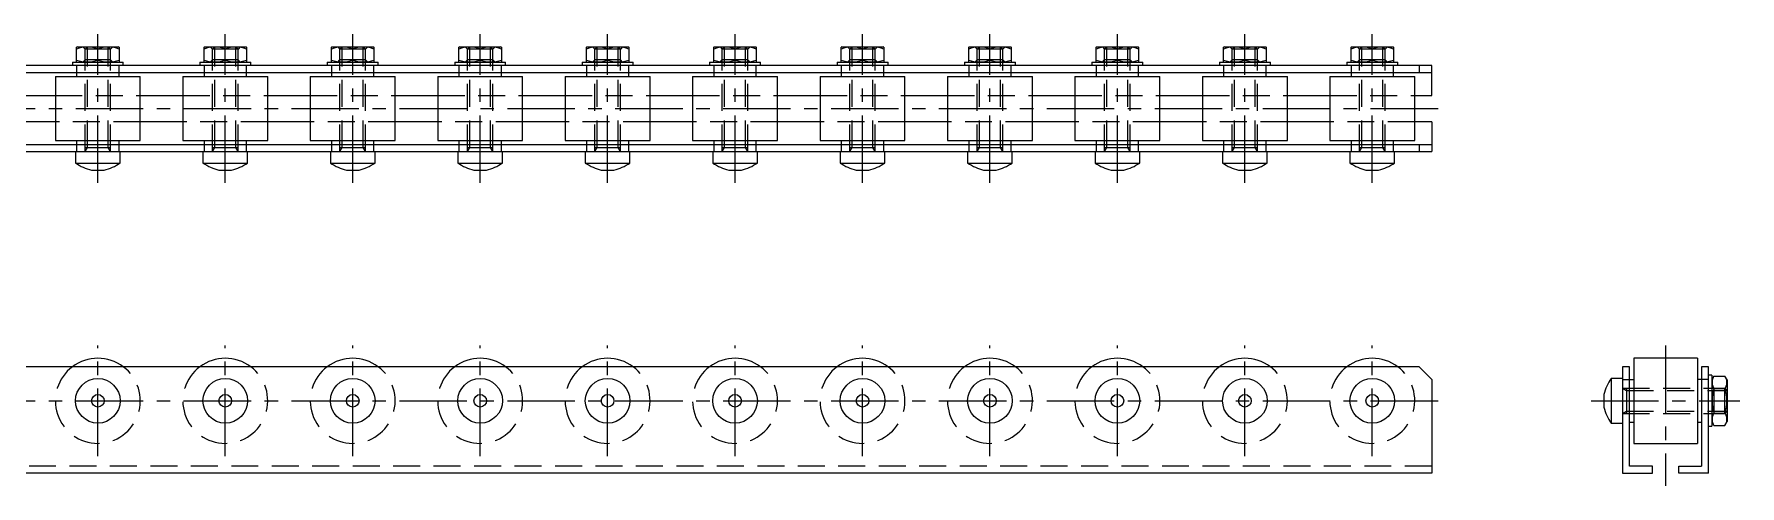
# Model space of a CAD drawing. Extents: x -3 to 821, y -8 to 113.
# Drawn here: x 419 to 820.5, y 7 to 113.2 of the extents above; entities that cross this region are included whole.
import ezdxf

# ---------------------------------------------------------------- set-up
doc = ezdxf.new("R2010")
doc.units = 0
doc.header["$LTSCALE"] = 0.5
doc.linetypes.add('CENTER', pattern=[50.8, 31.75, -6.35, 6.35, -6.35])
doc.linetypes.add('DASHED', pattern=[19.05, 12.7, -6.35])
for name, color, linetype in [('MSM_CENTER', 1, 'CENTER'), ('MSM_CONTINUOUS', 7, 'CONTINUOUS'), ('MSM_DASHED', 4, 'DASHED')]:
    doc.layers.add(name, color=color, linetype=linetype)

msp = doc.modelspace()

# ---------------------------------------------------------------- linework, layer by layer
at = {"layer": 'MSM_CENTER'}
for p, q in [((434, 78.24), (434, 113.24)), ((464, 78.24), (464, 113.24)), ((494, 78.24), (494, 113.24)), ((524, 78.24), (524, 113.24)), ((554, 78.24), (554, 113.24)), ((584, 78.24), (584, 113.24)), ((614, 78.24), (614, 113.24)), ((644, 78.24), (644, 113.24)), ((674, 78.24), (674, 113.24)), ((704, 78.24), (704, 113.24)), ((734, 78.24), (734, 113.24)), ((-3, 95.74), (751, 95.74)), ((434, 14), (434, 40)), ((464, 14), (464, 40)), ((494, 14), (494, 40)), ((524, 14), (524, 40)), ((554, 14), (554, 40)), ((584, 14), (584, 40)), ((614, 14), (614, 40)), ((644, 14), (644, 40)), ((674, 14), (674, 40)), ((704, 14), (704, 40)), ((734, 14), (734, 40)), ((803.03, 40), (803.03, 7)), ((-3, 27), (751, 27)), ((785.53, 27), (820.53, 27))]:
    msp.add_line(p, q, dxfattribs=at)
at = {"layer": 'MSM_CONTINUOUS'}
for p, q in [((429.1, 110.24), (429, 110.18)), ((429, 106.7), (429, 110.18)), ((429.1, 110.24), (438.9, 110.24)), ((434, 107.14), (434, 109.73)), ((439, 110.18), (438.9, 110.24)), ((439, 110.18), (439, 106.7)), ((459.1, 110.24), (459, 110.18)), ((459, 106.7), (459, 110.18)), ((459.1, 110.24), (468.9, 110.24)), ((464, 107.14), (464, 109.73)), ((469, 110.18), (468.9, 110.24)), ((469, 110.18), (469, 106.7)), ((489.1, 110.24), (489, 110.18)), ((489, 106.7), (489, 110.18)), ((489.1, 110.24), (498.9, 110.24)), ((494, 107.14), (494, 109.73)), ((499, 110.18), (498.9, 110.24)), ((499, 110.18), (499, 106.7)), ((519.1, 110.24), (519, 110.18)), ((519, 106.7), (519, 110.18)), ((519.1, 110.24), (528.9, 110.24)), ((524, 107.14), (524, 109.73)), ((529, 110.18), (528.9, 110.24)), ((529, 110.18), (529, 106.7)), ((549.1, 110.24), (549, 110.18)), ((549, 106.7), (549, 110.18)), ((549.1, 110.24), (558.9, 110.24)), ((554, 107.14), (554, 109.73)), ((559, 110.18), (558.9, 110.24)), ((559, 110.18), (559, 106.7)), ((579.1, 110.24), (579, 110.18)), ((579, 106.7), (579, 110.18)), ((579.1, 110.24), (588.9, 110.24)), ((584, 107.14), (584, 109.73)), ((589, 110.18), (588.9, 110.24)), ((589, 110.18), (589, 106.7)), ((609.1, 110.24), (609, 110.18)), ((609, 106.7), (609, 110.18)), ((609.1, 110.24), (618.9, 110.24)), ((614, 107.14), (614, 109.73)), ((619, 110.18), (618.9, 110.24)), ((619, 110.18), (619, 106.7)), ((639.1, 110.24), (639, 110.18)), ((639, 106.7), (639, 110.18)), ((639.1, 110.24), (648.9, 110.24)), ((644, 107.14), (644, 109.73)), ((649, 110.18), (648.9, 110.24)), ((649, 110.18), (649, 106.7)), ((669.1, 110.24), (669, 110.18)), ((669, 106.7), (669, 110.18)), ((669.1, 110.24), (678.9, 110.24)), ((674, 107.14), (674, 109.73)), ((679, 110.18), (678.9, 110.24)), ((679, 110.18), (679, 106.7)), ((699.1, 110.24), (699, 110.18)), ((699, 106.7), (699, 110.18)), ((699.1, 110.24), (708.9, 110.24)), ((704, 107.14), (704, 109.73)), ((709, 110.18), (708.9, 110.24)), ((709, 110.18), (709, 106.7)), ((729.1, 110.24), (729, 110.18)), ((729, 106.7), (729, 110.18)), ((729.1, 110.24), (738.9, 110.24)), ((734, 107.14), (734, 109.73)), ((739, 110.18), (738.9, 110.24)), ((739, 110.18), (739, 106.7)), ((748, 105.84), (0, 105.84)), ((428, 106.64), (428, 105.84)), ((428, 106.64), (440, 106.64)), ((429, 106.7), (429.1, 106.64)), ((438.9, 106.64), (439, 106.7)), ((440, 105.84), (440, 106.64)), ((458, 106.64), (458, 105.84)), ((458, 106.64), (470, 106.64)), ((459, 106.7), (459.1, 106.64)), ((468.9, 106.64), (469, 106.7)), ((470, 105.84), (470, 106.64)), ((488, 106.64), (488, 105.84)), ((488, 106.64), (500, 106.64)), ((489, 106.7), (489.1, 106.64)), ((498.9, 106.64), (499, 106.7)), ((500, 105.84), (500, 106.64)), ((518, 106.64), (518, 105.84)), ((518, 106.64), (530, 106.64)), ((519, 106.7), (519.1, 106.64)), ((528.9, 106.64), (529, 106.7)), ((530, 105.84), (530, 106.64)), ((548, 106.64), (548, 105.84)), ((548, 106.64), (560, 106.64)), ((549, 106.7), (549.1, 106.64)), ((558.9, 106.64), (559, 106.7)), ((560, 105.84), (560, 106.64)), ((578, 106.64), (578, 105.84)), ((578, 106.64), (590, 106.64)), ((579, 106.7), (579.1, 106.64)), ((588.9, 106.64), (589, 106.7)), ((590, 105.84), (590, 106.64)), ((608, 106.64), (608, 105.84)), ((608, 106.64), (620, 106.64)), ((609, 106.7), (609.1, 106.64)), ((618.9, 106.64), (619, 106.7)), ((620, 105.84), (620, 106.64)), ((638, 106.64), (638, 105.84)), ((638, 106.64), (650, 106.64)), ((639, 106.7), (639.1, 106.64)), ((648.9, 106.64), (649, 106.7)), ((650, 105.84), (650, 106.64)), ((668, 106.64), (668, 105.84)), ((668, 106.64), (680, 106.64)), ((669, 106.7), (669.1, 106.64)), ((678.9, 106.64), (679, 106.7)), ((680, 105.84), (680, 106.64)), ((698, 106.64), (698, 105.84)), ((698, 106.64), (710, 106.64)), ((699, 106.7), (699.1, 106.64)), ((708.9, 106.64), (709, 106.7)), ((710, 105.84), (710, 106.64)), ((728, 106.64), (728, 105.84)), ((728, 106.64), (740, 106.64)), ((729, 106.7), (729.1, 106.64)), ((738.9, 106.64), (739, 106.7)), ((740, 105.84), (740, 106.64)), ((745, 105.84), (745, 104.24)), ((748, 98.84), (748, 105.84)), ((0, 104.24), (748, 104.24)), ((424, 103.24), (424, 88.24)), ((424, 103.24), (444, 103.24)), ((429, 104.24), (429, 103.24)), ((439, 103.24), (439, 104.24)), ((444, 88.24), (444, 103.24)), ((454, 103.24), (454, 88.24)), ((454, 103.24), (474, 103.24)), ((459, 104.24), (459, 103.24)), ((469, 103.24), (469, 104.24)), ((474, 88.24), (474, 103.24)), ((484, 103.24), (484, 88.24)), ((484, 103.24), (504, 103.24)), ((489, 104.24), (489, 103.24)), ((499, 103.24), (499, 104.24)), ((504, 88.24), (504, 103.24)), ((514, 103.24), (514, 88.24)), ((514, 103.24), (534, 103.24)), ((519, 104.24), (519, 103.24)), ((529, 103.24), (529, 104.24)), ((534, 88.24), (534, 103.24)), ((544, 103.24), (544, 88.24)), ((544, 103.24), (564, 103.24)), ((549, 104.24), (549, 103.24)), ((559, 103.24), (559, 104.24)), ((564, 88.24), (564, 103.24)), ((574, 103.24), (574, 88.24)), ((574, 103.24), (594, 103.24)), ((579, 104.24), (579, 103.24)), ((589, 103.24), (589, 104.24)), ((594, 88.24), (594, 103.24)), ((604, 103.24), (604, 88.24)), ((604, 103.24), (624, 103.24)), ((609, 104.24), (609, 103.24)), ((619, 103.24), (619, 104.24)), ((624, 88.24), (624, 103.24)), ((634, 103.24), (634, 88.24)), ((634, 103.24), (654, 103.24)), ((639, 104.24), (639, 103.24)), ((649, 103.24), (649, 104.24)), ((654, 88.24), (654, 103.24)), ((664, 103.24), (664, 88.24)), ((664, 103.24), (684, 103.24)), ((669, 104.24), (669, 103.24)), ((679, 103.24), (679, 104.24)), ((684, 88.24), (684, 103.24)), ((694, 103.24), (694, 88.24)), ((694, 103.24), (714, 103.24)), ((699, 104.24), (699, 103.24)), ((709, 103.24), (709, 104.24)), ((714, 88.24), (714, 103.24)), ((724, 103.24), (724, 88.24)), ((724, 103.24), (744, 103.24)), ((729, 104.24), (729, 103.24)), ((739, 103.24), (739, 104.24)), ((744, 88.24), (744, 103.24)), ((414, 98.84), (424, 98.84)), ((444, 98.84), (454, 98.84)), ((474, 98.84), (484, 98.84)), ((504, 98.84), (514, 98.84)), ((534, 98.84), (544, 98.84)), ((564, 98.84), (574, 98.84)), ((594, 98.84), (604, 98.84)), ((624, 98.84), (634, 98.84)), ((654, 98.84), (664, 98.84)), ((684, 98.84), (694, 98.84)), ((714, 98.84), (724, 98.84)), ((744, 98.84), (748, 98.84)), ((424, 92.64), (414, 92.64)), ((454, 92.64), (444, 92.64)), ((484, 92.64), (474, 92.64)), ((514, 92.64), (504, 92.64)), ((544, 92.64), (534, 92.64)), ((574, 92.64), (564, 92.64)), ((604, 92.64), (594, 92.64)), ((634, 92.64), (624, 92.64)), ((664, 92.64), (654, 92.64)), ((694, 92.64), (684, 92.64)), ((724, 92.64), (714, 92.64)), ((748, 92.64), (744, 92.64)), ((748, 92.64), (748, 85.64)), ((748, 87.24), (0, 87.24)), ((0, 85.64), (748, 85.64)), ((424, 88.24), (444, 88.24)), ((428.75, 85.64), (428.75, 82.93)), ((429, 88.24), (429, 87.24)), ((439, 87.24), (439, 88.24)), ((439.25, 82.93), (439.25, 85.64)), ((454, 88.24), (474, 88.24)), ((458.75, 85.64), (458.75, 82.93)), ((459, 88.24), (459, 87.24)), ((469, 87.24), (469, 88.24)), ((469.25, 82.93), (469.25, 85.64)), ((484, 88.24), (504, 88.24)), ((488.75, 85.64), (488.75, 82.93)), ((489, 88.24), (489, 87.24)), ((499, 87.24), (499, 88.24)), ((499.25, 82.93), (499.25, 85.64)), ((514, 88.24), (534, 88.24)), ((518.75, 85.64), (518.75, 82.93)), ((519, 88.24), (519, 87.24)), ((529, 87.24), (529, 88.24)), ((529.25, 82.93), (529.25, 85.64)), ((544, 88.24), (564, 88.24)), ((548.75, 85.64), (548.75, 82.93)), ((549, 88.24), (549, 87.24)), ((559, 87.24), (559, 88.24)), ((559.25, 82.93), (559.25, 85.64)), ((574, 88.24), (594, 88.24)), ((578.75, 85.64), (578.75, 82.93)), ((579, 88.24), (579, 87.24)), ((589, 87.24), (589, 88.24)), ((589.25, 82.93), (589.25, 85.64)), ((604, 88.24), (624, 88.24)), ((608.75, 85.64), (608.75, 82.93)), ((609, 88.24), (609, 87.24)), ((619, 87.24), (619, 88.24)), ((619.25, 82.93), (619.25, 85.64)), ((634, 88.24), (654, 88.24)), ((638.75, 85.64), (638.75, 82.93)), ((639, 88.24), (639, 87.24)), ((649, 87.24), (649, 88.24)), ((649.25, 82.93), (649.25, 85.64)), ((664, 88.24), (684, 88.24)), ((668.75, 85.64), (668.75, 82.93)), ((669, 88.24), (669, 87.24)), ((679, 87.24), (679, 88.24)), ((679.25, 82.93), (679.25, 85.64)), ((694, 88.24), (714, 88.24)), ((698.75, 85.64), (698.75, 82.93)), ((699, 88.24), (699, 87.24)), ((709, 87.24), (709, 88.24)), ((709.25, 82.93), (709.25, 85.64)), ((724, 88.24), (744, 88.24)), ((728.75, 85.64), (728.75, 82.93)), ((729, 88.24), (729, 87.24)), ((739, 87.24), (739, 88.24)), ((739.25, 82.93), (739.25, 85.64)), ((745, 87.24), (745, 85.64)), ((428.75, 82.93), (439.25, 82.93)), ((432.51, 81.24), (435.49, 81.24)), ((458.75, 82.93), (469.25, 82.93)), ((462.51, 81.24), (465.49, 81.24)), ((488.75, 82.93), (499.25, 82.93)), ((492.51, 81.24), (495.49, 81.24)), ((518.75, 82.93), (529.25, 82.93)), ((522.51, 81.24), (525.49, 81.24)), ((548.75, 82.93), (559.25, 82.93)), ((552.51, 81.24), (555.49, 81.24)), ((578.75, 82.93), (589.25, 82.93)), ((582.51, 81.24), (585.49, 81.24)), ((608.75, 82.93), (619.25, 82.93)), ((612.51, 81.24), (615.49, 81.24)), ((638.75, 82.93), (649.25, 82.93)), ((642.51, 81.24), (645.49, 81.24)), ((668.75, 82.93), (679.25, 82.93)), ((672.51, 81.24), (675.49, 81.24)), ((698.75, 82.93), (709.25, 82.93)), ((702.51, 81.24), (705.49, 81.24)), ((728.75, 82.93), (739.25, 82.93)), ((732.51, 81.24), (735.49, 81.24)), ((795.53, 37), (795.53, 17)), ((810.53, 37), (795.53, 37)), ((810.53, 37), (810.53, 17)), ((745, 35), (3, 35)), ((745, 35), (748, 32)), ((790.22, 32.25), (790.22, 21.75)), ((792.93, 32.25), (790.22, 32.25)), ((794.53, 35), (792.93, 35)), ((792.93, 35), (792.93, 10)), ((794.53, 11.6), (794.53, 35)), ((811.53, 35), (811.53, 11.6)), ((813.13, 35), (811.53, 35)), ((813.13, 10), (813.13, 35)), ((813.93, 33), (813.13, 33)), ((813.93, 33), (813.93, 21)), ((814.43, 32.77), (813.93, 31.9)), ((814.43, 32.77), (817.02, 32.77)), ((817.53, 31.9), (817.02, 32.77)), ((748, 32), (748, 10)), ((788.53, 28.49), (788.53, 25.51)), ((792.93, 32), (795.53, 32)), ((813.13, 32), (810.53, 32)), ((814.43, 29.89), (817.02, 29.89)), ((817.53, 31.9), (817.53, 22.1)), ((814.43, 24.11), (817.02, 24.11)), ((790.22, 21.75), (792.93, 21.75)), ((794.53, 22), (795.53, 22)), ((810.53, 22), (811.53, 22)), ((813.13, 21), (813.93, 21)), ((813.93, 22.1), (814.43, 21.23)), ((814.43, 21.23), (817.02, 21.23)), ((817.02, 21.23), (817.53, 22.1)), ((795.53, 17), (810.53, 17)), ((748, 10), (0, 10)), ((792.93, 10), (799.93, 10)), ((799.93, 11.6), (794.53, 11.6)), ((799.93, 10), (799.93, 11.6)), ((806.13, 11.6), (811.53, 11.6)), ((806.13, 10), (806.13, 11.6)), ((813.13, 10), (806.13, 10))]:
    msp.add_line(p, q, dxfattribs=at)
for centre, radius in [((434, 27), 5.25), ((464, 27), 5.25), ((494, 27), 5.25), ((524, 27), 5.25), ((554, 27), 5.25), ((584, 27), 5.25), ((614, 27), 5.25), ((644, 27), 5.25), ((674, 27), 5.25), ((704, 27), 5.25), ((734, 27), 5.25), ((434, 27), 1.49), ((464, 27), 1.49), ((494, 27), 1.49), ((524, 27), 1.49), ((554, 27), 1.49), ((584, 27), 1.49), ((614, 27), 1.49), ((644, 27), 1.49), ((674, 27), 1.49), ((704, 27), 1.49), ((734, 27), 1.49)]:
    msp.add_circle(centre, radius, dxfattribs=at)
for centre, radius, start, end in [((431.5, 102.81), 7.37, 70.1592, 109.8408), ((436.5, 102.81), 7.37, 70.1592, 109.8408), ((461.5, 102.81), 7.37, 70.1592, 109.8408), ((466.5, 102.81), 7.37, 70.1592, 109.8408), ((491.5, 102.81), 7.37, 70.1592, 109.8408), ((496.5, 102.81), 7.37, 70.1592, 109.8408), ((521.5, 102.81), 7.37, 70.1592, 109.8408), ((526.5, 102.81), 7.37, 70.1592, 109.8408), ((551.5, 102.81), 7.37, 70.1592, 109.8408), ((556.5, 102.81), 7.37, 70.1592, 109.8408), ((581.5, 102.81), 7.37, 70.1592, 109.8408), ((586.5, 102.81), 7.37, 70.1592, 109.8408), ((611.5, 102.81), 7.37, 70.1592, 109.8408), ((616.5, 102.81), 7.37, 70.1592, 109.8408), ((641.5, 102.81), 7.37, 70.1592, 109.8408), ((646.5, 102.81), 7.37, 70.1592, 109.8408), ((671.5, 102.81), 7.37, 70.1592, 109.8408), ((676.5, 102.81), 7.37, 70.1592, 109.8408), ((701.5, 102.81), 7.37, 70.1592, 109.8408), ((706.5, 102.81), 7.37, 70.1592, 109.8408), ((731.5, 102.81), 7.37, 70.1592, 109.8408), ((736.5, 102.81), 7.37, 70.1592, 109.8408), ((431.5, 114.07), 7.37, 250.1592, 289.8408), ((436.5, 114.07), 7.37, 250.1592, 289.8408), ((461.5, 114.07), 7.37, 250.1592, 289.8408), ((466.5, 114.07), 7.37, 250.1592, 289.8408), ((491.5, 114.07), 7.37, 250.1592, 289.8408), ((496.5, 114.07), 7.37, 250.1592, 289.8408), ((521.5, 114.07), 7.37, 250.1592, 289.8408), ((526.5, 114.07), 7.37, 250.1592, 289.8408), ((551.5, 114.07), 7.37, 250.1592, 289.8408), ((556.5, 114.07), 7.37, 250.1592, 289.8408), ((581.5, 114.07), 7.37, 250.1592, 289.8408), ((586.5, 114.07), 7.37, 250.1592, 289.8408), ((611.5, 114.07), 7.37, 250.1592, 289.8408), ((616.5, 114.07), 7.37, 250.1592, 289.8408), ((641.5, 114.07), 7.37, 250.1592, 289.8408), ((646.5, 114.07), 7.37, 250.1592, 289.8408), ((671.5, 114.07), 7.37, 250.1592, 289.8408), ((676.5, 114.07), 7.37, 250.1592, 289.8408), ((701.5, 114.07), 7.37, 250.1592, 289.8408), ((706.5, 114.07), 7.37, 250.1592, 289.8408), ((731.5, 114.07), 7.37, 250.1592, 289.8408), ((736.5, 114.07), 7.37, 250.1592, 289.8408), ((435.54, 92.97), 12.12, 235.9445, 255.5214), ((432.46, 92.97), 12.12, 284.4786, 304.0555), ((465.54, 92.97), 12.12, 235.9445, 255.5214), ((462.46, 92.97), 12.12, 284.4786, 304.0555), ((495.54, 92.97), 12.12, 235.9445, 255.5214), ((492.46, 92.97), 12.12, 284.4786, 304.0555), ((525.54, 92.97), 12.12, 235.9445, 255.5214), ((522.46, 92.97), 12.12, 284.4786, 304.0555), ((555.54, 92.97), 12.12, 235.9445, 255.5214), ((552.46, 92.97), 12.12, 284.4786, 304.0555), ((585.54, 92.97), 12.12, 235.9445, 255.5214), ((582.46, 92.97), 12.12, 284.4786, 304.0555), ((615.54, 92.97), 12.12, 235.9445, 255.5214), ((612.46, 92.97), 12.12, 284.4786, 304.0555), ((645.54, 92.97), 12.12, 235.9445, 255.5214), ((642.46, 92.97), 12.12, 284.4786, 304.0555), ((675.54, 92.97), 12.12, 235.9445, 255.5214), ((672.46, 92.97), 12.12, 284.4786, 304.0555), ((705.54, 92.97), 12.12, 235.9445, 255.5214), ((702.46, 92.97), 12.12, 284.4786, 304.0555), ((735.54, 92.97), 12.12, 235.9445, 255.5214), ((732.46, 92.97), 12.12, 284.4786, 304.0555), ((434, 27), 10, 53.1301, 126.8699), ((464, 27), 10, 53.1301, 126.8699), ((494, 27), 10, 53.1301, 126.8699), ((524, 27), 10, 53.1301, 126.8699), ((554, 27), 10, 53.1301, 126.8699), ((584, 27), 10, 53.1301, 126.8699), ((614, 27), 10, 53.1301, 126.8699), ((644, 27), 10, 53.1301, 126.8699), ((674, 27), 10, 53.1301, 126.8699), ((704, 27), 10, 53.1301, 126.8699), ((734, 27), 10, 53.1301, 126.8699), ((800.26, 25.46), 12.12, 145.9445, 165.5214), ((816.54, 31.33), 2.56, 154.3574, 214.3573), ((814.91, 31.33), 2.56, 325.6427, 25.6426), ((823.59, 27), 9.61, 162.5124, 197.4876), ((807.86, 27), 9.61, 342.5124, 17.4876), ((800.26, 28.54), 12.12, 194.4786, 214.0555), ((816.54, 22.67), 2.56, 145.6427, 205.6426), ((814.91, 22.67), 2.56, 334.3574, 34.3573)]:
    msp.add_arc(centre, radius, start, end, dxfattribs=at)
at = {"layer": 'MSM_DASHED'}
for p, q in [((430.46, 110.24), (431, 109.7)), ((431.54, 110.24), (431, 109.7)), ((437, 109.7), (431, 109.7)), ((431, 85.64), (431, 109.7)), ((431.54, 86.58), (431.54, 110.24)), ((436.46, 110.24), (437, 109.7)), ((436.46, 86.58), (436.46, 110.24)), ((437.54, 110.24), (437, 109.7)), ((437, 85.64), (437, 109.7)), ((460.46, 110.24), (461, 109.7)), ((461.54, 110.24), (461, 109.7)), ((467, 109.7), (461, 109.7)), ((461, 85.64), (461, 109.7)), ((461.54, 86.58), (461.54, 110.24)), ((466.46, 110.24), (467, 109.7)), ((466.46, 86.58), (466.46, 110.24)), ((467.54, 110.24), (467, 109.7)), ((467, 85.64), (467, 109.7)), ((490.46, 110.24), (491, 109.7)), ((491.54, 110.24), (491, 109.7)), ((497, 109.7), (491, 109.7)), ((491, 85.64), (491, 109.7)), ((491.54, 86.58), (491.54, 110.24)), ((496.46, 110.24), (497, 109.7)), ((496.46, 86.58), (496.46, 110.24)), ((497.54, 110.24), (497, 109.7)), ((497, 85.64), (497, 109.7)), ((520.46, 110.24), (521, 109.7)), ((521.54, 110.24), (521, 109.7)), ((527, 109.7), (521, 109.7)), ((521, 85.64), (521, 109.7)), ((521.54, 86.58), (521.54, 110.24)), ((526.46, 110.24), (527, 109.7)), ((526.46, 86.58), (526.46, 110.24)), ((527.54, 110.24), (527, 109.7)), ((527, 85.64), (527, 109.7)), ((550.46, 110.24), (551, 109.7)), ((551.54, 110.24), (551, 109.7)), ((557, 109.7), (551, 109.7)), ((551, 85.64), (551, 109.7)), ((551.54, 86.58), (551.54, 110.24)), ((556.46, 110.24), (557, 109.7)), ((556.46, 86.58), (556.46, 110.24)), ((557.54, 110.24), (557, 109.7)), ((557, 85.64), (557, 109.7)), ((580.46, 110.24), (581, 109.7)), ((581.54, 110.24), (581, 109.7)), ((587, 109.7), (581, 109.7)), ((581, 85.64), (581, 109.7)), ((581.54, 86.58), (581.54, 110.24)), ((586.46, 110.24), (587, 109.7)), ((586.46, 86.58), (586.46, 110.24)), ((587.54, 110.24), (587, 109.7)), ((587, 85.64), (587, 109.7)), ((610.46, 110.24), (611, 109.7)), ((611.54, 110.24), (611, 109.7)), ((617, 109.7), (611, 109.7)), ((611, 85.64), (611, 109.7)), ((611.54, 86.58), (611.54, 110.24)), ((616.46, 110.24), (617, 109.7)), ((616.46, 86.58), (616.46, 110.24)), ((617.54, 110.24), (617, 109.7)), ((617, 85.64), (617, 109.7)), ((640.46, 110.24), (641, 109.7)), ((641.54, 110.24), (641, 109.7)), ((647, 109.7), (641, 109.7)), ((641, 85.64), (641, 109.7)), ((641.54, 86.58), (641.54, 110.24)), ((646.46, 110.24), (647, 109.7)), ((646.46, 86.58), (646.46, 110.24)), ((647.54, 110.24), (647, 109.7)), ((647, 85.64), (647, 109.7)), ((670.46, 110.24), (671, 109.7)), ((671.54, 110.24), (671, 109.7)), ((677, 109.7), (671, 109.7)), ((671, 85.64), (671, 109.7)), ((671.54, 86.58), (671.54, 110.24)), ((676.46, 110.24), (677, 109.7)), ((676.46, 86.58), (676.46, 110.24)), ((677.54, 110.24), (677, 109.7)), ((677, 85.64), (677, 109.7)), ((700.46, 110.24), (701, 109.7)), ((701.54, 110.24), (701, 109.7)), ((707, 109.7), (701, 109.7)), ((701, 85.64), (701, 109.7)), ((701.54, 86.58), (701.54, 110.24)), ((706.46, 110.24), (707, 109.7)), ((706.46, 86.58), (706.46, 110.24)), ((707.54, 110.24), (707, 109.7)), ((707, 85.64), (707, 109.7)), ((730.46, 110.24), (731, 109.7)), ((731.54, 110.24), (731, 109.7)), ((737, 109.7), (731, 109.7)), ((731, 85.64), (731, 109.7)), ((731.54, 86.58), (731.54, 110.24)), ((736.46, 110.24), (737, 109.7)), ((736.46, 86.58), (736.46, 110.24)), ((737.54, 110.24), (737, 109.7)), ((737, 85.64), (737, 109.7)), ((429, 105.84), (429, 104.24)), ((430.46, 106.64), (431, 107.18)), ((437, 107.18), (431, 107.18)), ((437.54, 106.64), (437, 107.18)), ((439, 104.24), (439, 105.84)), ((459, 105.84), (459, 104.24)), ((460.46, 106.64), (461, 107.18)), ((467, 107.18), (461, 107.18)), ((467.54, 106.64), (467, 107.18)), ((469, 104.24), (469, 105.84)), ((489, 105.84), (489, 104.24)), ((490.46, 106.64), (491, 107.18)), ((497, 107.18), (491, 107.18)), ((497.54, 106.64), (497, 107.18)), ((499, 104.24), (499, 105.84)), ((519, 105.84), (519, 104.24)), ((520.46, 106.64), (521, 107.18)), ((527, 107.18), (521, 107.18)), ((527.54, 106.64), (527, 107.18)), ((529, 104.24), (529, 105.84)), ((549, 105.84), (549, 104.24)), ((550.46, 106.64), (551, 107.18)), ((557, 107.18), (551, 107.18)), ((557.54, 106.64), (557, 107.18)), ((559, 104.24), (559, 105.84)), ((579, 105.84), (579, 104.24)), ((580.46, 106.64), (581, 107.18)), ((587, 107.18), (581, 107.18)), ((587.54, 106.64), (587, 107.18)), ((589, 104.24), (589, 105.84)), ((609, 105.84), (609, 104.24)), ((610.46, 106.64), (611, 107.18)), ((617, 107.18), (611, 107.18)), ((617.54, 106.64), (617, 107.18)), ((619, 104.24), (619, 105.84)), ((639, 105.84), (639, 104.24)), ((640.46, 106.64), (641, 107.18)), ((647, 107.18), (641, 107.18)), ((647.54, 106.64), (647, 107.18)), ((649, 104.24), (649, 105.84)), ((669, 105.84), (669, 104.24)), ((670.46, 106.64), (671, 107.18)), ((677, 107.18), (671, 107.18)), ((677.54, 106.64), (677, 107.18)), ((679, 104.24), (679, 105.84)), ((699, 105.84), (699, 104.24)), ((700.46, 106.64), (701, 107.18)), ((707, 107.18), (701, 107.18)), ((707.54, 106.64), (707, 107.18)), ((709, 104.24), (709, 105.84)), ((729, 105.84), (729, 104.24)), ((730.46, 106.64), (731, 107.18)), ((737, 107.18), (731, 107.18)), ((737.54, 106.64), (737, 107.18)), ((739, 104.24), (739, 105.84)), ((424, 98.84), (444, 98.84)), ((454, 98.84), (474, 98.84)), ((484, 98.84), (504, 98.84)), ((514, 98.84), (534, 98.84)), ((544, 98.84), (564, 98.84)), ((574, 98.84), (594, 98.84)), ((604, 98.84), (624, 98.84)), ((634, 98.84), (654, 98.84)), ((664, 98.84), (684, 98.84)), ((694, 98.84), (714, 98.84)), ((724, 98.84), (744, 98.84)), ((444, 92.64), (424, 92.64)), ((474, 92.64), (454, 92.64)), ((504, 92.64), (484, 92.64)), ((534, 92.64), (514, 92.64)), ((564, 92.64), (544, 92.64)), ((594, 92.64), (574, 92.64)), ((624, 92.64), (604, 92.64)), ((654, 92.64), (634, 92.64)), ((684, 92.64), (664, 92.64)), ((714, 92.64), (694, 92.64)), ((744, 92.64), (724, 92.64)), ((429, 87.24), (429, 85.64)), ((431, 86.58), (437, 86.58)), ((431, 85.64), (431.54, 86.58)), ((437, 85.64), (436.46, 86.58)), ((439, 85.64), (439, 87.24)), ((459, 87.24), (459, 85.64)), ((461, 86.58), (467, 86.58)), ((461, 85.64), (461.54, 86.58)), ((467, 85.64), (466.46, 86.58)), ((469, 85.64), (469, 87.24)), ((489, 87.24), (489, 85.64)), ((491, 86.58), (497, 86.58)), ((491, 85.64), (491.54, 86.58)), ((497, 85.64), (496.46, 86.58)), ((499, 85.64), (499, 87.24)), ((519, 87.24), (519, 85.64)), ((521, 86.58), (527, 86.58)), ((521, 85.64), (521.54, 86.58)), ((527, 85.64), (526.46, 86.58)), ((529, 85.64), (529, 87.24)), ((549, 87.24), (549, 85.64)), ((551, 86.58), (557, 86.58)), ((551, 85.64), (551.54, 86.58)), ((557, 85.64), (556.46, 86.58)), ((559, 85.64), (559, 87.24)), ((579, 87.24), (579, 85.64)), ((581, 86.58), (587, 86.58)), ((581, 85.64), (581.54, 86.58)), ((587, 85.64), (586.46, 86.58)), ((589, 85.64), (589, 87.24)), ((609, 87.24), (609, 85.64)), ((611, 86.58), (617, 86.58)), ((611, 85.64), (611.54, 86.58)), ((617, 85.64), (616.46, 86.58)), ((619, 85.64), (619, 87.24)), ((639, 87.24), (639, 85.64)), ((641, 86.58), (647, 86.58)), ((641, 85.64), (641.54, 86.58)), ((647, 85.64), (646.46, 86.58)), ((649, 85.64), (649, 87.24)), ((669, 87.24), (669, 85.64)), ((671, 86.58), (677, 86.58)), ((671, 85.64), (671.54, 86.58)), ((677, 85.64), (676.46, 86.58)), ((679, 85.64), (679, 87.24)), ((699, 87.24), (699, 85.64)), ((701, 86.58), (707, 86.58)), ((701, 85.64), (701.54, 86.58)), ((707, 85.64), (706.46, 86.58)), ((709, 85.64), (709, 87.24)), ((729, 87.24), (729, 85.64)), ((731, 86.58), (737, 86.58)), ((731, 85.64), (731.54, 86.58)), ((737, 85.64), (736.46, 86.58)), ((739, 85.64), (739, 87.24)), ((792.93, 30), (816.99, 30)), ((792.93, 30), (793.86, 29.46)), ((793.86, 30), (793.86, 24)), ((793.86, 29.46), (817.53, 29.46)), ((813.93, 30.54), (814.47, 30)), ((814.47, 24), (814.47, 30)), ((817.53, 30.54), (816.99, 30)), ((816.99, 24), (816.99, 30)), ((817.53, 29.46), (816.99, 30)), ((792.93, 24), (793.86, 24.54)), ((793.86, 24.54), (817.53, 24.54)), ((817.53, 24.54), (816.99, 24)), ((792.93, 24), (816.99, 24)), ((813.93, 23.46), (814.47, 24)), ((817.53, 23.46), (816.99, 24)), ((748, 11.6), (0, 11.6))]:
    msp.add_line(p, q, dxfattribs=at)
for centre in [(434, 27), (464, 27), (494, 27), (524, 27), (554, 27), (584, 27), (614, 27), (644, 27), (674, 27), (704, 27), (734, 27)]:
    msp.add_arc(centre, 10, 126.8699, 53.1301, dxfattribs=at)

doc.saveas('drawing.dxf')
